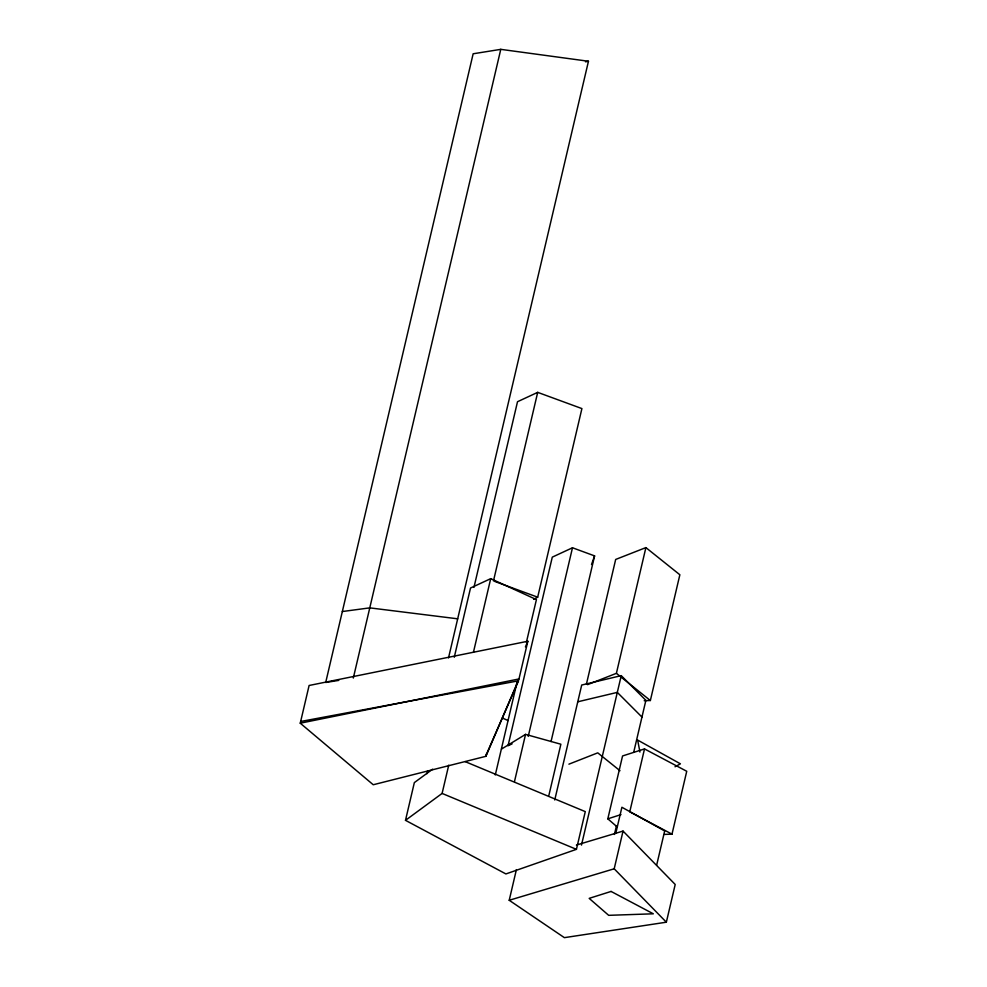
<?xml version="1.0" encoding="UTF-8"?>
<svg xmlns="http://www.w3.org/2000/svg" width="987" height="987" viewBox="0 0 987 987"><rect width="100%" height="100%" fill="white"/><g stroke="black" fill="none" stroke-linecap="round" stroke-linejoin="round"><path stroke-width="1.48" d="M300.258 723.2L309.104 685.484L527.835 641.242L518.977 678.957L485.912 756.301L373.246 784.751L300.258 723.2L518.977 678.957M353.309 678.069L500.779 49.35L588.462 61.256L448.505 657.947M465.087 761.594L585.279 811.622L576.433 849.338L505.912 873.939L405.497 820.333L414.343 782.605L432.651 769.157M426.964 773.685L427.655 770.736M454.267 657.268L470.515 588.018L490.712 578.653L536.422 599.602L526.392 642.327M473.957 587.388L517.509 401.721L537.693 392.357L581.911 408.581L537.681 597.184L533.659 599.331M473.427 652.333L490.712 578.653M405.497 820.333L442.102 793.425L448.74 765.135M493.463 580.973L537.693 392.357M485.912 756.301L486.468 753.945M495.289 774.955L517.065 682.116M514.486 781.531L525.553 734.377L560.875 744.223L548.895 795.312M528.242 736.388L572.485 547.773L594.593 555.891L551.042 741.545M576.383 845.069L623.044 831.079L675.207 884.475L666.348 922.203L564.379 937.65L509.218 900.28L516.398 869.633M554.743 799.976L581.701 685.04L621.242 675.639L645.88 700.351L633.79 751.934M586.488 683.88L615.678 559.444L645.893 547.6L679.858 574.767L650.359 700.511L644.203 700.733M587.549 684.657L616.394 673.331L645.893 547.6M581.491 845.094L621.242 675.639M617.011 826.761L607.819 818.828L622.563 755.956L644.511 748.923L686.742 771.279L671.999 834.151L664.3 834.41M614.432 834.447L616.505 825.613M615.752 833.447L621.896 807.255L664.683 830.943L656.688 865.007M666.348 922.203L614.198 868.794L623.044 831.079M644.511 748.923L629.768 811.795L671.999 834.151M591.521 564.527L594.593 555.891M525.429 646.867L527.835 641.242M486.32 754.586L518.557 680.796L300.653 721.485M501.495 749.071L525.553 734.377M675.022 766.776L680.425 763.827L637.651 740.077L639.946 752.069M572.485 547.773L552.288 557.137L508.046 745.753L512.093 743.877M568.907 764.172L597.752 752.847L619.984 770.711M607.819 818.828L620.983 814.608M509.218 900.28L614.198 868.794M577.765 701.794L617.307 692.38L641.957 717.068M585.464 61.811L588.462 61.256M500.779 49.35L473.155 53.779L325.698 682.486L338.775 680.388M342.341 611.533L369.78 607.869L457.684 618.812M494.882 581.491L537.681 597.184M442.102 793.425L576.433 849.338M502.506 718.055L508.046 720.584M616.394 673.331L650.359 700.511M611.089 891.434L589.165 898.367L608.683 915.331L653.32 913.802L611.089 891.434"/></g></svg>
